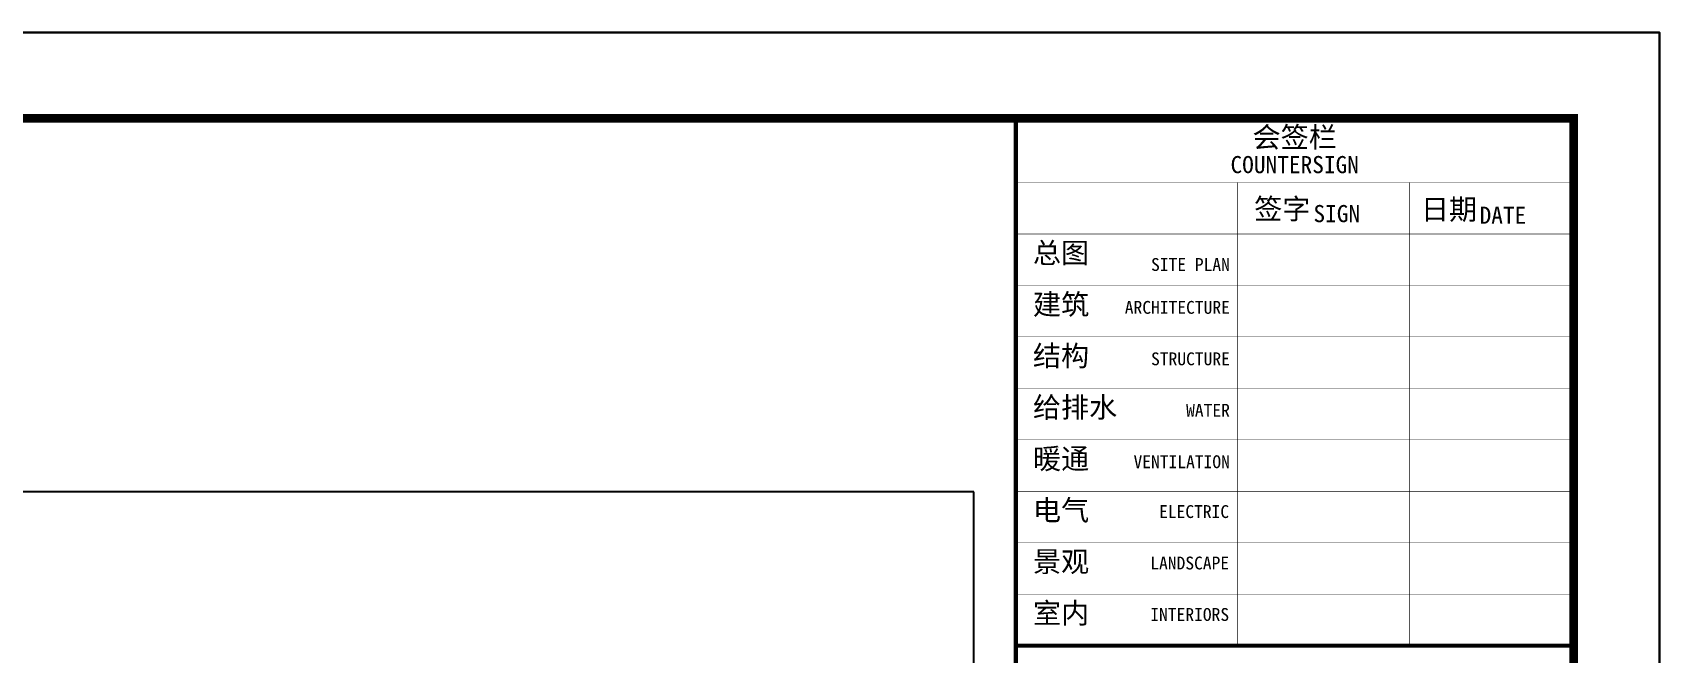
# Model space of a CAD drawing. Extents: x 776418 to 2076422, y -1170708 to 498544.
# Drawn here: x 973575 to 992531, y -1044251 to -1037010 of the extents above; entities that cross this region are included whole.
import ezdxf
from ezdxf.enums import TextEntityAlignment as Align

# ---------------------------------------------------------------- set-up
doc = ezdxf.new("R2010")
doc.units = 0
doc.header["$LTSCALE"] = 1000
doc.header["$MEASUREMENT"] = 0
doc.layers.get('0').update_dxf_attribs({"linetype": 'CONTINUOUS'})
for name, color, linetype in [('DIM-动力', 3, 'CONTINUOUS'), ('DIM-照明', 3, 'CONTINUOUS'), ('SHEET_LINE', 6, 'CONTINUOUS'), ('SHEET_TEXT', 7, 'CONTINUOUS'), ('TEL_TITLE', 7, 'CONTINUOUS'), ('WIRE-通讯', 4, 'CONTINUOUS')]:
    doc.layers.add(name, color=color, linetype=linetype)
doc.styles.add('华文细黑', font='STXIHEI.TTF')

# ---------------------------------------------------------------- blocks, each defined once
blk = doc.blocks.new('A$C00115E70')
at = {"layer": 'WIRE-通讯', "ltscale": 0.001}
blk.add_lwpolyline([(-84100, 59400), (0, 59400), (0, 0), (-84100, 0)], close=True, dxfattribs=at)
blk = doc.blocks.new('A$C51FB5BAD')
at = {"layer": 'SHEET_LINE', "const_width": 50}
for points in [[(-6500, 0), (-6500, -6150), (0, -6150), (0, 0)], [(-6500, -57400), (0, -57400), (0, -6150), (-6500, -6150)]]:
    blk.add_lwpolyline(points, close=True, dxfattribs=at)
at = {"layer": 'SHEET_LINE', "const_width": 5}
for points in [[(-6500, -750), (0, -750)], [(-3914.477304461878, -750), (-3914.477304461878, -6150)], [(-1910.067170055583, -750), (-1910.067170055583, -6150)], [(-6500, -1350), (0, -1350)], [(-6500, -1950), (0, -1950)], [(-6500, -2550), (0, -2550)], [(-6500, -3150), (0, -3150)], [(-6500, -3750), (0, -3750)], [(-6500, -4350), (0, -4350)], [(-6500, -4950), (0, -4950)], [(-6500, -4950), (0, -4950)], [(-6500, -5550), (0, -5550)], [(-6500, -6150), (0, -6150)]]:
    blk.add_lwpolyline(points, dxfattribs=at)
at = {"layer": 'SHEET_TEXT', "style": '华文细黑'}
for s, height, p in [('会签栏', 240, (-3250, -100)), ('COUNTERSIGN', 200, (-3250, -440.2262921354268))]:
    blk.add_text(s, height=height, dxfattribs=at).set_placement(p, align=Align.TOP_CENTER)
for s, height, p in [('签字', 240, (-3722.245963978115, -936.5940850221086)), ('日期', 240, (-1779.201240960974, -942.1553758850787)), ('SIGN', 200, (-3032.005426887888, -1011.549254495651)), ('DATE', 200, (-1095.922043231316, -1030.421512268716)), ('总图', 240, (-6299.999999999534, -1450)), ('建筑', 240, (-6299.999999999534, -2050)), ('结构', 240, (-6299.999999999534, -2650)), ('给排水', 240, (-6299.999999999534, -3250)), ('暖通', 240, (-6299.999999999534, -3850)), ('电气', 240, (-6299.999999999534, -4450)), ('景观', 240, (-6299.999999999534, -5050)), ('室内', 240, (-6299.999999999534, -5650))]:
    blk.add_text(s, height=height, dxfattribs=at).set_placement(p, align=Align.TOP_LEFT)
for s, p in [('SITE PLAN', (-4005.562734563835, -1630.151823223568)), ('ARCHITECTURE', (-4005.562734563835, -2130.151823223568)), ('STRUCTURE', (-4005.562734563835, -2730.151823223568)), ('WATER', (-4005.562734563835, -3330.151823223568)), ('VENTILATION', (-4005.562734563835, -3930.151823223568)), ('ELECTRIC', (-4014.477304461878, -4511.357643815223)), ('LANDSCAPE', (-4014.477304461878, -5111.357643815223)), ('INTERIORS', (-4014.477304461878, -5711.357643815223))]:
    blk.add_text(s, height=150, dxfattribs=at).set_placement(p, align=Align.TOP_RIGHT)

msp = doc.modelspace()

# ---------------------------------------------------------------- linework, layer by layer
at = {"layer": 'DIM-动力', "ltscale": 0.001}
msp.add_lwpolyline([(908431.4639519872, -1096410.235923385), (992531.4639519872, -1096410.235923385), (992531.4639519872, -1037010.235923385), (908431.4639519872, -1037010.235923385)], close=True, dxfattribs=at)
at = {"layer": 'DIM-照明'}
for p, q in [((984541.0294611126, -1042365.741719102), (944060.7508055926, -1042365.741719102)), ((984541.0294611126, -1069889.673257686), (984541.0294611126, -1042365.741719102))]:
    msp.add_line(p, q, dxfattribs=at)
at = {"layer": 'TEL_TITLE'}
msp.add_lwpolyline([(908431.4639519872, -1096410.235923385), (992531.4639519872, -1096410.235923385), (992531.4639519872, -1037010.235923385), (908431.4639519872, -1037010.235923385)], close=True, dxfattribs=at)
at = {"layer": 'TEL_TITLE', "const_width": 100}
msp.add_lwpolyline([(910931.4639519872, -1095410.235923385), (991531.4639519872, -1095410.235923385), (991531.4639519872, -1038010.235923385), (910931.4639519872, -1038010.235923385)], close=True, dxfattribs=at)

# ---------------------------------------------------------------- block references
msp.add_blockref('A$C51FB5BAD', (991531.4639519872, -1038010.235923385))
at = {"layer": 'WIRE-通讯', "ltscale": 0.001}
msp.add_blockref('A$C00115E70', (992531.4639519872, -1096410.235923385), dxfattribs=at)

doc.saveas('drawing.dxf')
